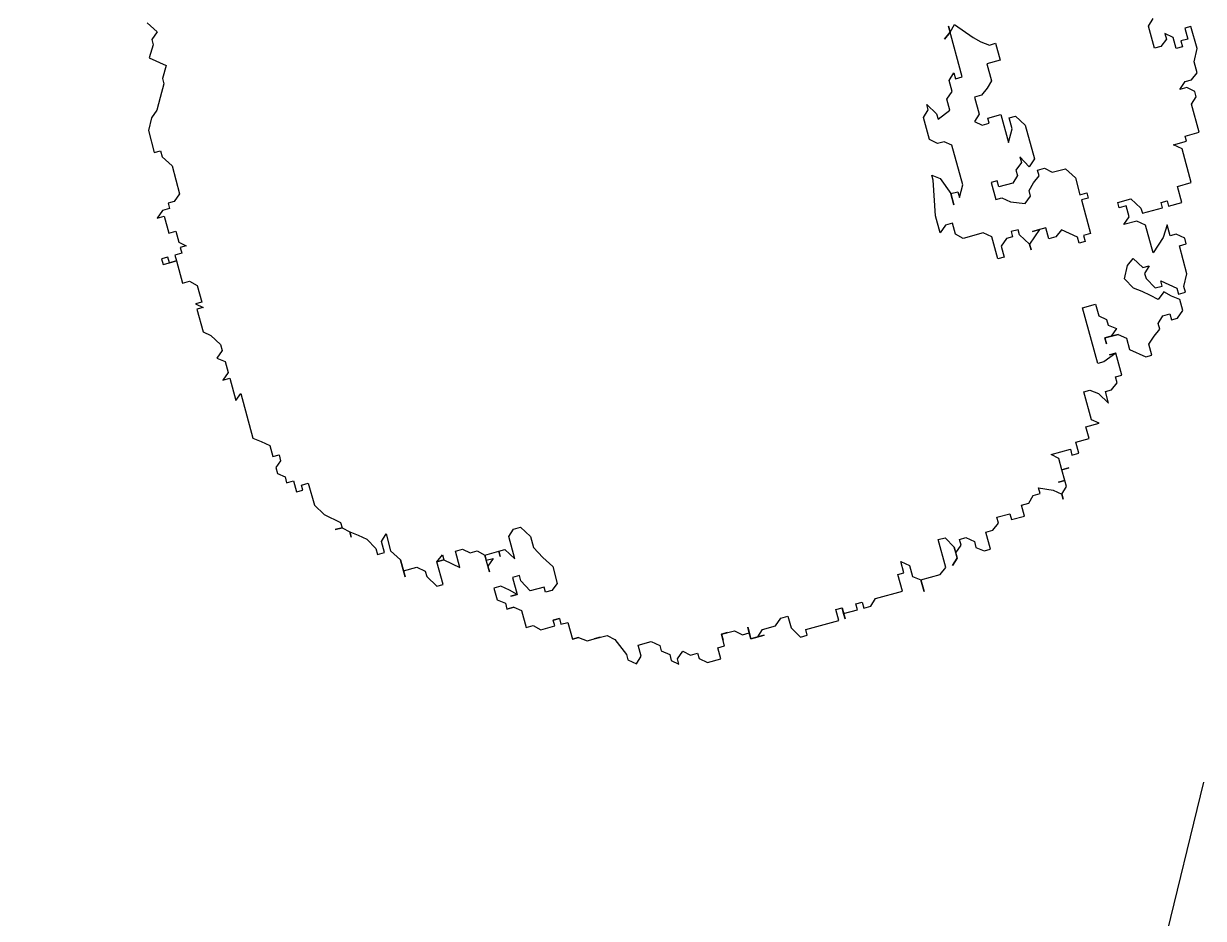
# Model space of a CAD drawing. Extents: x -30 to 1202, y 231 to 898.
# Drawn here: x 126.637 to 130.034, y 367.677 to 370.253 of the extents above; entities that cross this region are included whole.
import ezdxf

# ---------------------------------------------------------------- set-up
doc = ezdxf.new("R2010")
doc.units = 0
doc.header["$LTSCALE"] = 0.04
doc.layers.get('0').update_dxf_attribs({"linetype": 'CONTINUOUS'})
for name, color, linetype in [('0.2', 2, 'CONTINUOUS'), ('CONTORXXNP----00', 255, 'CONTINUOUS'), ('PISO', 1, 'CONTINUOUS')]:
    doc.layers.add(name, color=color, linetype=linetype)
doc.styles.get("Standard").update_dxf_attribs({"font": 'romans.shx'})

# ---------------------------------------------------------------- blocks, each defined once
blk = doc.blocks.new('ARB3')
at = {"color": 0}
for p, q in [((0.0136, 0.4913), (0.0078, 0.4913)), ((0.0078, 0.4913), (0.0078, 0.4852)), ((0.0136, 0.4852), (0.0136, 0.4913)), ((0.0078, 0.4782), (-0.0142, 0.4782)), ((-0.0142, 0.4782), (-0.0142, 0.4713)), ((0.0078, 0.4852), (0.0078, 0.4782)), ((0.0078, 0.4782), (0.0078, 0.4852)), ((0.0078, 0.4852), (0.0136, 0.4852)), ((0.0078, 0.4852), (0.0136, 0.4852)), ((0.0136, 0.4782), (0.0078, 0.4782)), ((0.0136, 0.4713), (0.0136, 0.4782)), ((0.0523, 0.4782), (0.0355, 0.4782)), ((0.0355, 0.4782), (0.0355, 0.4713)), ((0.0581, 0.4782), (0.0523, 0.4852)), ((0.0523, 0.4852), (0.0523, 0.4782)), ((0.0581, 0.4713), (0.0581, 0.4782)), ((-0.1085, 0.4583), (-0.1143, 0.4652)), ((-0.1143, 0.4652), (-0.1143, 0.4583)), ((-0.0924, 0.4652), (-0.0975, 0.4583)), ((-0.0866, 0.4583), (-0.0924, 0.4652)), ((-0.0698, 0.4652), (-0.0807, 0.4583)), ((-0.0646, 0.4713), (-0.0698, 0.4652)), ((-0.042, 0.4713), (-0.0646, 0.4713)), ((-0.0368, 0.4713), (-0.042, 0.4652)), ((-0.042, 0.4652), (-0.042, 0.4713)), ((-0.0368, 0.4652), (-0.0368, 0.4713)), ((-0.02, 0.4652), (-0.0368, 0.4652)), ((-0.0142, 0.4713), (-0.02, 0.4652)), ((0.0194, 0.4713), (0.0136, 0.4713)), ((0.0245, 0.4713), (0.0194, 0.4652)), ((0.0194, 0.4652), (0.0194, 0.4713)), ((0.0355, 0.4713), (0.0245, 0.4713)), ((0.0633, 0.4713), (0.0581, 0.4713)), ((0.0633, 0.4652), (0.0633, 0.4713)), ((0.0691, 0.4583), (0.0633, 0.4652)), ((0.1079, 0.4652), (0.0969, 0.4583)), ((0.1137, 0.4652), (0.1079, 0.4652)), ((0.1356, 0.4713), (0.1137, 0.4713)), ((0.1137, 0.4713), (0.1137, 0.4652)), ((0.1466, 0.4652), (0.1356, 0.4713)), ((0.1524, 0.4583), (0.1466, 0.4652)), ((-0.1143, 0.4583), (-0.1363, 0.4583)), ((-0.1363, 0.4583), (-0.1311, 0.4521)), ((-0.0975, 0.4583), (-0.1085, 0.4583)), ((-0.0807, 0.4583), (-0.0866, 0.4583)), ((0.0969, 0.4583), (0.0691, 0.4583)), ((0.1634, 0.4521), (0.1524, 0.4583)), ((-0.1809, 0.4452), (-0.1867, 0.4383)), ((-0.1757, 0.4521), (-0.1809, 0.4452)), ((-0.1311, 0.4521), (-0.1757, 0.4521)), ((0.175, 0.4452), (0.1634, 0.4521)), ((0.1802, 0.4452), (0.175, 0.4452)), ((0.1912, 0.4383), (0.1802, 0.4452)), ((0.2028, 0.4521), (0.1912, 0.4383)), ((0.2138, 0.4452), (0.2028, 0.4521)), ((0.219, 0.4452), (0.2138, 0.4452)), ((0.2248, 0.4383), (0.219, 0.4452)), ((0.2358, 0.4452), (0.2248, 0.4383)), ((-0.2196, 0.4321), (-0.2254, 0.4321)), ((-0.2254, 0.4321), (-0.2254, 0.4252)), ((-0.2144, 0.4383), (-0.2196, 0.4321)), ((-0.2086, 0.4383), (-0.2144, 0.4383)), ((-0.2035, 0.4321), (-0.2086, 0.4383)), ((-0.1976, 0.4321), (-0.2035, 0.4321)), ((-0.1867, 0.4383), (-0.1976, 0.4383)), ((-0.1976, 0.4383), (-0.1976, 0.4321)), ((-0.2254, 0.4252), (-0.2364, 0.4252)), ((-0.2364, 0.4252), (-0.2364, 0.419)), ((-0.2364, 0.419), (-0.2312, 0.419)), ((-0.2312, 0.419), (-0.2312, 0.4121)), ((-0.2532, 0.4121), (-0.2642, 0.4052)), ((-0.2312, 0.4121), (-0.2532, 0.4121)), ((-0.281, 0.3921), (-0.281, 0.399)), ((-0.281, 0.399), (-0.281, 0.3921)), ((-0.2642, 0.4052), (-0.2758, 0.3921)), ((-0.2868, 0.386), (-0.2919, 0.386)), ((-0.2919, 0.386), (-0.2868, 0.386)), ((-0.2868, 0.386), (-0.2919, 0.3791)), ((-0.281, 0.3921), (-0.2868, 0.386)), ((-0.2758, 0.3921), (-0.281, 0.3921)), ((-0.2919, 0.3791), (-0.2978, 0.3721)), ((-0.3087, 0.366), (-0.3146, 0.366)), ((-0.3146, 0.366), (-0.3146, 0.3591)), ((-0.2978, 0.3721), (-0.3087, 0.366)), ((-0.3146, 0.3529), (-0.3255, 0.346)), ((-0.3146, 0.3591), (-0.3036, 0.3591)), ((-0.2978, 0.3529), (-0.3146, 0.3529)), ((-0.3036, 0.3591), (-0.2978, 0.3529)), ((-0.3255, 0.346), (-0.3423, 0.346)), ((-0.3423, 0.346), (-0.3365, 0.346)), ((-0.3365, 0.346), (-0.3365, 0.3329)), ((-0.3365, 0.3329), (-0.3423, 0.326)), ((-0.3475, 0.326), (-0.3591, 0.3191)), ((-0.3591, 0.3191), (-0.3591, 0.3129)), ((-0.3423, 0.326), (-0.3475, 0.326)), ((-0.3591, 0.3129), (-0.3365, 0.3129)), ((-0.3365, 0.306), (-0.3475, 0.2929)), ((-0.3365, 0.3129), (-0.3365, 0.306)), ((-0.3365, 0.306), (-0.3365, 0.3129)), ((-0.3365, 0.3129), (-0.3313, 0.306)), ((-0.3313, 0.306), (-0.3365, 0.306)), ((-0.3475, 0.2929), (-0.3313, 0.2929)), ((-0.3313, 0.286), (-0.3365, 0.2799)), ((-0.3313, 0.2929), (-0.3313, 0.286)), ((-0.3365, 0.2729), (-0.3423, 0.2668)), ((-0.3365, 0.2799), (-0.3365, 0.2729)), ((-0.3869, 0.2668), (-0.3921, 0.2599)), ((-0.3753, 0.2668), (-0.3869, 0.2668)), ((-0.3753, 0.2599), (-0.3753, 0.2668)), ((-0.3533, 0.2668), (-0.3591, 0.2668)), ((-0.3591, 0.2668), (-0.3423, 0.2668)), ((-0.3475, 0.2599), (-0.3533, 0.2668)), ((-0.3423, 0.2668), (-0.3475, 0.2668)), ((-0.3475, 0.2668), (-0.3475, 0.2599)), ((-0.3423, 0.2668), (-0.3423, 0.2529)), ((-0.3979, 0.2529), (-0.403, 0.2468)), ((-0.3921, 0.2599), (-0.3979, 0.2599)), ((-0.3979, 0.2599), (-0.3979, 0.2529)), ((-0.3979, 0.2529), (-0.3979, 0.2599)), ((-0.3979, 0.2599), (-0.3979, 0.2529)), ((-0.3869, 0.2468), (-0.3869, 0.2529)), ((-0.3869, 0.2529), (-0.3869, 0.2468)), ((-0.3869, 0.2468), (-0.3811, 0.2529)), ((-0.3811, 0.2529), (-0.3753, 0.2599)), ((-0.3423, 0.2529), (-0.3475, 0.2529)), ((-0.3475, 0.2529), (-0.3423, 0.2529)), ((-0.3423, 0.2529), (-0.3423, 0.2468)), ((-0.4198, 0.2399), (-0.4256, 0.2337)), ((-0.403, 0.2468), (-0.4198, 0.2468)), ((-0.4198, 0.2468), (-0.4198, 0.2399)), ((-0.3701, 0.2468), (-0.3869, 0.2468)), ((-0.3869, 0.2337), (-0.3753, 0.2399)), ((-0.3753, 0.2399), (-0.3701, 0.2399)), ((-0.3701, 0.2399), (-0.3701, 0.2468)), ((-0.3423, 0.2468), (-0.3533, 0.2399)), ((-0.3533, 0.2399), (-0.3313, 0.2399)), ((-0.3313, 0.2399), (-0.3255, 0.2337)), ((-0.4256, 0.2337), (-0.4256, 0.2199)), ((-0.3869, 0.2199), (-0.3869, 0.2337)), ((-0.3255, 0.2268), (-0.3365, 0.2199)), ((-0.3255, 0.2337), (-0.3255, 0.2268)), ((-0.4256, 0.2199), (-0.4198, 0.2199)), ((-0.4198, 0.2199), (-0.4198, 0.2137)), ((-0.4198, 0.2137), (-0.4198, 0.2199)), ((-0.4198, 0.2199), (-0.4198, 0.2137)), ((-0.3921, 0.2137), (-0.3921, 0.2199)), ((-0.3921, 0.2199), (-0.3869, 0.2199)), ((-0.3475, 0.2199), (-0.3591, 0.2137)), ((-0.3365, 0.2199), (-0.3475, 0.2199)), ((-0.4256, 0.2068), (-0.4424, 0.2068)), ((-0.4424, 0.2068), (-0.4424, 0.2007)), ((-0.4424, 0.2007), (-0.4424, 0.2068)), ((-0.4424, 0.2068), (-0.4424, 0.2007)), ((-0.4198, 0.2137), (-0.4256, 0.2137)), ((-0.4256, 0.2137), (-0.4256, 0.2068)), ((-0.3869, 0.2068), (-0.3921, 0.2137)), ((-0.3701, 0.2068), (-0.3869, 0.2068)), ((-0.3591, 0.2137), (-0.3701, 0.2068)), ((-0.4424, 0.2007), (-0.4476, 0.1937)), ((-0.4476, 0.1937), (-0.4476, 0.1807)), ((-0.4476, 0.1807), (-0.4476, 0.1868)), ((-0.4476, 0.1868), (-0.4476, 0.1737)), ((-0.4476, 0.1737), (-0.4534, 0.1676)), ((-0.4754, 0.1607), (-0.4812, 0.1537)), ((-0.4702, 0.1607), (-0.4754, 0.1607)), ((-0.4534, 0.1676), (-0.4702, 0.1607)), ((-0.4812, 0.1537), (-0.4754, 0.1476)), ((-0.4754, 0.1476), (-0.4644, 0.1476)), ((-0.4644, 0.1476), (-0.4644, 0.1345)), ((-0.4754, 0.1276), (-0.4812, 0.1207)), ((-0.4702, 0.1276), (-0.4754, 0.1276)), ((-0.4644, 0.1345), (-0.4702, 0.1276)), ((-0.487, 0.1207), (-0.4922, 0.1145)), ((-0.4922, 0.1145), (-0.487, 0.1145)), ((-0.4812, 0.1207), (-0.487, 0.1207)), ((-0.487, 0.1145), (-0.4812, 0.1076)), ((-0.4812, 0.1076), (-0.487, 0.1015)), ((-0.487, 0.0945), (-0.4922, 0.0945)), ((-0.487, 0.1015), (-0.487, 0.0945)), ((-0.498, 0.0745), (-0.487, 0.0745)), ((-0.487, 0.0745), (-0.487, 0.0676)), ((-0.487, 0.0676), (-0.4754, 0.0676)), ((-0.4754, 0.0676), (-0.4812, 0.0676)), ((-0.4812, 0.0676), (-0.4754, 0.0676)), ((-0.4754, 0.0676), (-0.4754, 0.0615)), ((-0.4754, 0.0615), (-0.4754, 0.0676)), ((-0.4754, 0.0676), (-0.4754, 0.0546)), ((-0.4754, 0.0546), (-0.4812, 0.0484)), ((-0.4812, 0.0484), (-0.4812, 0.0415)), ((-0.4754, 0.0415), (-0.487, 0.0415)), ((-0.487, 0.0415), (-0.487, 0.0284)), ((-0.487, 0.0284), (-0.487, 0.0346)), ((-0.487, 0.0346), (-0.4812, 0.0284)), ((-0.4812, 0.0415), (-0.4754, 0.0415)), ((-0.4812, 0.0284), (-0.4812, 0.0153)), ((-0.4812, 0.0153), (-0.4754, 0.0084)), ((-0.487, 0.0015), (-0.498, -0.0047)), ((-0.4754, 0.0015), (-0.487, 0.0015)), ((-0.4754, 0.0084), (-0.4754, 0.0015)), ((-0.4922, -0.0446), (-0.4812, -0.0446)), ((-0.4812, -0.0446), (-0.4812, -0.0508)), ((-0.4812, -0.0508), (-0.4922, -0.0508)), ((-0.4922, -0.0508), (-0.487, -0.0508)), ((-0.487, -0.0508), (-0.487, -0.0646)), ((-0.487, -0.0646), (-0.4812, -0.0646)), ((-0.4812, -0.0646), (-0.4812, -0.0708)), ((-0.4812, -0.0708), (-0.487, -0.0708)), ((-0.487, -0.0708), (-0.487, -0.0777)), ((-0.487, -0.0777), (-0.4812, -0.0839)), ((-0.4812, -0.0839), (-0.4812, -0.1108)), ((-0.4812, -0.1108), (-0.4644, -0.1108)), ((-0.4644, -0.1108), (-0.4644, -0.1169)), ((-0.4702, -0.1238), (-0.4754, -0.1308)), ((-0.4592, -0.1238), (-0.4702, -0.1238)), ((-0.4644, -0.1169), (-0.4534, -0.1169)), ((-0.4534, -0.1169), (-0.4592, -0.1238)), ((-0.4754, -0.1308), (-0.487, -0.1308)), ((-0.487, -0.1308), (-0.4754, -0.1308)), ((-0.4754, -0.1308), (-0.4754, -0.15)), ((-0.4754, -0.15), (-0.4702, -0.1569)), ((-0.4702, -0.1569), (-0.4424, -0.1569)), ((-0.4424, -0.1569), (-0.4424, -0.1638)), ((-0.4644, -0.17), (-0.4702, -0.1638)), ((-0.4702, -0.1638), (-0.4644, -0.17)), ((-0.4424, -0.1638), (-0.4534, -0.17)), ((-0.4534, -0.17), (-0.4644, -0.17)), ((-0.4644, -0.17), (-0.4592, -0.17)), ((-0.4592, -0.17), (-0.4534, -0.1769)), ((-0.4534, -0.1769), (-0.4476, -0.1769)), ((-0.4476, -0.1769), (-0.4476, -0.1831)), ((-0.4592, -0.19), (-0.4644, -0.1969)), ((-0.4534, -0.19), (-0.4592, -0.19)), ((-0.4476, -0.1831), (-0.4534, -0.19)), ((-0.4644, -0.1969), (-0.4644, -0.2031)), ((-0.4644, -0.2031), (-0.4476, -0.2031)), ((-0.4476, -0.2031), (-0.4476, -0.21)), ((-0.4476, -0.21), (-0.4424, -0.2169)), ((-0.4424, -0.2169), (-0.4366, -0.2169)), ((-0.4366, -0.2169), (-0.4366, -0.23)), ((-0.4366, -0.23), (-0.4424, -0.23)), ((-0.4424, -0.23), (-0.4424, -0.243)), ((-0.1531, -0.243), (-0.1589, -0.2361)), ((-0.1589, -0.2361), (-0.1421, -0.2361)), ((-0.1421, -0.2361), (-0.1085, -0.243)), ((-0.4424, -0.243), (-0.4315, -0.243)), ((-0.4315, -0.243), (-0.4315, -0.25)), ((-0.1531, -0.25), (-0.1531, -0.243)), ((-0.1085, -0.243), (-0.1033, -0.243)), ((-0.1033, -0.243), (-0.1085, -0.25)), ((-0.4315, -0.25), (-0.4256, -0.2561)), ((-0.4256, -0.2561), (-0.4256, -0.263)), ((-0.1699, -0.2561), (-0.1641, -0.25)), ((-0.1699, -0.2761), (-0.1699, -0.2561)), ((-0.1641, -0.25), (-0.1531, -0.25)), ((-0.1253, -0.2561), (-0.1363, -0.2561)), ((-0.1363, -0.2561), (-0.1253, -0.2561)), ((-0.1085, -0.25), (-0.1253, -0.2561)), ((-0.1253, -0.2561), (-0.1253, -0.263)), ((-0.0756, -0.2561), (-0.0698, -0.25)), ((-0.0756, -0.263), (-0.0756, -0.2561)), ((-0.0698, -0.25), (-0.0478, -0.25)), ((-0.0478, -0.25), (-0.042, -0.2561)), ((-0.0368, -0.2561), (-0.0478, -0.263)), ((-0.042, -0.2561), (-0.0368, -0.2561)), ((-0.4256, -0.263), (-0.4198, -0.263)), ((-0.4198, -0.263), (-0.4256, -0.2761)), ((-0.1253, -0.263), (-0.1311, -0.263)), ((-0.1311, -0.263), (-0.1201, -0.2692)), ((-0.1201, -0.2692), (-0.0807, -0.2692)), ((-0.0807, -0.2692), (-0.0756, -0.263)), ((-0.0478, -0.263), (-0.053, -0.263)), ((-0.053, -0.263), (-0.0478, -0.2761)), ((-0.4315, -0.283), (-0.4366, -0.283)), ((-0.4366, -0.283), (-0.4315, -0.283)), ((-0.4256, -0.2761), (-0.4315, -0.283)), ((-0.4315, -0.283), (-0.4256, -0.2892)), ((-0.4198, -0.2892), (-0.4198, -0.283)), ((-0.4198, -0.283), (-0.4198, -0.2892)), ((-0.3979, -0.2892), (-0.3921, -0.283)), ((-0.3921, -0.283), (-0.3921, -0.3022)), ((-0.1976, -0.2892), (-0.1976, -0.283)), ((-0.1976, -0.283), (-0.1757, -0.283)), ((-0.1757, -0.283), (-0.1699, -0.2761)), ((-0.0478, -0.2761), (-0.0368, -0.2761)), ((-0.0368, -0.2761), (-0.031, -0.283)), ((-0.031, -0.283), (-0.02, -0.283)), ((-0.02, -0.283), (-0.0142, -0.2892)), ((-0.4256, -0.2892), (-0.4198, -0.2892)), ((-0.4198, -0.2892), (-0.4089, -0.2892)), ((-0.4089, -0.2892), (-0.4089, -0.2961)), ((-0.4089, -0.2961), (-0.4089, -0.2892)), ((-0.4089, -0.2892), (-0.3979, -0.2892)), ((-0.1867, -0.2892), (-0.1976, -0.2892)), ((-0.1809, -0.2961), (-0.1867, -0.2892)), ((-0.0142, -0.2892), (-0.02, -0.2892)), ((-0.02, -0.2892), (-0.02, -0.2961)), ((0.0245, -0.2961), (0.0194, -0.2892)), ((0.0194, -0.2892), (0.0245, -0.2961)), ((-0.3921, -0.3022), (-0.3979, -0.3022)), ((-0.3979, -0.3022), (-0.3979, -0.3092)), ((-0.1809, -0.3022), (-0.1809, -0.2961)), ((-0.1757, -0.3022), (-0.1809, -0.3022)), ((-0.1757, -0.3092), (-0.1757, -0.3022)), ((-0.1421, -0.3022), (-0.1479, -0.3092)), ((-0.1253, -0.2961), (-0.1421, -0.2961)), ((-0.1421, -0.2961), (-0.1421, -0.3022)), ((-0.1311, -0.3161), (-0.1311, -0.3022)), ((-0.1311, -0.3022), (-0.1253, -0.3022)), ((-0.1253, -0.3022), (-0.1253, -0.2961)), ((-0.0646, -0.2961), (-0.0698, -0.3022)), ((-0.0698, -0.3022), (-0.0698, -0.3092)), ((-0.0588, -0.3022), (-0.0646, -0.2961)), ((-0.042, -0.3022), (-0.0588, -0.3022)), ((-0.042, -0.3092), (-0.042, -0.3022)), ((-0.02, -0.2961), (0.0304, -0.2961)), ((0.0304, -0.3022), (0.0136, -0.3161)), ((0.0304, -0.2961), (0.0245, -0.2961)), ((0.0245, -0.2961), (0.0304, -0.3022)), ((-0.3979, -0.3092), (-0.3869, -0.3092)), ((-0.3869, -0.3092), (-0.3869, -0.3222)), ((-0.1918, -0.3161), (-0.1976, -0.3161)), ((-0.1976, -0.3161), (-0.1918, -0.3161)), ((-0.1918, -0.3161), (-0.1809, -0.3092)), ((-0.1809, -0.3292), (-0.1918, -0.3161)), ((-0.1809, -0.3092), (-0.1757, -0.3092)), ((-0.1479, -0.3092), (-0.1531, -0.3222)), ((-0.1253, -0.3222), (-0.1311, -0.3161)), ((-0.0698, -0.3092), (-0.0646, -0.3092)), ((-0.0646, -0.3092), (-0.0646, -0.3222)), ((-0.0368, -0.3161), (-0.042, -0.3092)), ((-0.031, -0.3222), (-0.0368, -0.3161)), ((0.0136, -0.3161), (0.0078, -0.3222)), ((-0.3869, -0.3222), (-0.3753, -0.3222)), ((-0.3753, -0.3222), (-0.3753, -0.3353)), ((-0.1809, -0.3353), (-0.1809, -0.3222)), ((-0.1809, -0.3222), (-0.1809, -0.3292)), ((-0.1809, -0.3292), (-0.1809, -0.3222)), ((-0.1809, -0.3222), (-0.1809, -0.3292)), ((-0.1531, -0.3222), (-0.1479, -0.3292)), ((-0.1201, -0.3222), (-0.1253, -0.3222)), ((-0.1143, -0.3292), (-0.1201, -0.3222)), ((-0.0646, -0.3222), (-0.0924, -0.3222)), ((-0.0924, -0.3222), (-0.0807, -0.3292)), ((-0.0142, -0.3222), (-0.031, -0.3222)), ((-0.0142, -0.3353), (-0.0142, -0.3222)), ((0.0078, -0.3222), (0.0026, -0.3292)), ((-0.3753, -0.3353), (-0.3701, -0.3292)), ((-0.3701, -0.3292), (-0.3423, -0.3292)), ((-0.3423, -0.3353), (-0.3475, -0.3422)), ((-0.3423, -0.3292), (-0.3423, -0.3353)), ((-0.1918, -0.3422), (-0.1918, -0.3353)), ((-0.1918, -0.3353), (-0.1809, -0.3353)), ((-0.1479, -0.3292), (-0.1421, -0.3292)), ((-0.1421, -0.3292), (-0.1363, -0.3353)), ((-0.1363, -0.3353), (-0.1311, -0.3422)), ((-0.1201, -0.3353), (-0.1085, -0.3292)), ((-0.1143, -0.3422), (-0.1201, -0.3353)), ((-0.1085, -0.3292), (-0.1143, -0.3292)), ((-0.0807, -0.3292), (-0.0698, -0.3292)), ((-0.0698, -0.3353), (-0.0807, -0.3422)), ((-0.0698, -0.3292), (-0.0698, -0.3353)), ((0.0026, -0.3353), (-0.0142, -0.3353)), ((0.0026, -0.3292), (0.0026, -0.3353)), ((-0.3475, -0.3422), (-0.3591, -0.3492)), ((-0.3591, -0.3492), (-0.3475, -0.3492)), ((-0.3475, -0.3492), (-0.3475, -0.3553)), ((-0.3197, -0.3553), (-0.3197, -0.3492)), ((-0.3197, -0.3492), (-0.2642, -0.3492)), ((-0.2642, -0.3492), (-0.2642, -0.3622)), ((-0.1976, -0.3622), (-0.1867, -0.3492)), ((-0.1867, -0.3492), (-0.1918, -0.3422)), ((-0.1311, -0.3422), (-0.1253, -0.3422)), ((-0.1253, -0.3492), (-0.1311, -0.3553)), ((-0.1253, -0.3422), (-0.1253, -0.3492)), ((-0.0807, -0.3422), (-0.1143, -0.3422)), ((-0.3475, -0.3553), (-0.3423, -0.3622)), ((-0.3423, -0.3622), (-0.3365, -0.3622)), ((-0.3365, -0.3622), (-0.3365, -0.3684)), ((-0.3146, -0.3684), (-0.3197, -0.3553)), ((-0.3146, -0.3684), (-0.3146, -0.3622)), ((-0.3146, -0.3622), (-0.3146, -0.3684)), ((-0.2978, -0.3622), (-0.3036, -0.3622)), ((-0.3036, -0.3622), (-0.2978, -0.3622)), ((-0.2978, -0.3684), (-0.2978, -0.3622)), ((-0.2978, -0.3622), (-0.2978, -0.3753)), ((-0.2758, -0.3622), (-0.281, -0.3684)), ((-0.2642, -0.3622), (-0.2758, -0.3622)), ((-0.2035, -0.3684), (-0.2035, -0.3622)), ((-0.2035, -0.3622), (-0.1976, -0.3622)), ((-0.1311, -0.3553), (-0.1311, -0.3684)), ((-0.3365, -0.3684), (-0.3146, -0.3684)), ((-0.2919, -0.3753), (-0.2978, -0.3684)), ((-0.2868, -0.3684), (-0.2919, -0.3753)), ((-0.281, -0.3684), (-0.2868, -0.3684)), ((-0.1976, -0.3684), (-0.2035, -0.3684)), ((-0.1976, -0.3753), (-0.1976, -0.3684)), ((-0.1311, -0.3684), (-0.1421, -0.3753)), ((-0.3146, -0.3822), (-0.3255, -0.3953)), ((-0.3036, -0.3822), (-0.3146, -0.3822)), ((-0.2978, -0.3753), (-0.3036, -0.3822)), ((-0.1641, -0.3753), (-0.1976, -0.3753)), ((-0.1641, -0.3822), (-0.1641, -0.3753)), ((-0.1589, -0.3822), (-0.1641, -0.3822)), ((-0.1421, -0.3753), (-0.1589, -0.3753)), ((-0.1589, -0.3753), (-0.1589, -0.3822)), ((-0.3255, -0.3953), (-0.3255, -0.4014)), ((-0.259, -0.4014), (-0.248, -0.3953)), ((-0.248, -0.3953), (-0.2364, -0.4014)), ((-0.3255, -0.4014), (-0.3146, -0.4014)), ((-0.3146, -0.4014), (-0.3087, -0.4084)), ((-0.2642, -0.4084), (-0.259, -0.4014)), ((-0.2364, -0.4014), (-0.2312, -0.4084)), ((-0.3087, -0.4084), (-0.3036, -0.4153)), ((-0.3036, -0.4153), (-0.2978, -0.4153)), ((-0.2978, -0.4153), (-0.2919, -0.4214)), ((-0.2758, -0.4214), (-0.27, -0.4153)), ((-0.27, -0.4153), (-0.2642, -0.4084)), ((-0.2532, -0.4153), (-0.2642, -0.4214)), ((-0.248, -0.4153), (-0.2532, -0.4153)), ((-0.2422, -0.4214), (-0.248, -0.4153)), ((-0.2312, -0.4084), (-0.2422, -0.4153)), ((-0.2422, -0.4153), (-0.2422, -0.4214)), ((-0.1976, -0.4214), (-0.1976, -0.4084)), ((-0.1976, -0.4084), (-0.1918, -0.4153)), ((-0.1918, -0.4153), (-0.1809, -0.4153)), ((-0.1809, -0.4153), (-0.1809, -0.4084)), ((-0.1809, -0.4084), (-0.1757, -0.4084)), ((-0.1757, -0.4084), (-0.1757, -0.4214)), ((-0.2919, -0.4284), (-0.2978, -0.4284)), ((-0.2978, -0.4284), (-0.2978, -0.4345)), ((-0.2919, -0.4214), (-0.2919, -0.4284)), ((-0.27, -0.4284), (-0.2758, -0.4214)), ((-0.2758, -0.4345), (-0.27, -0.4284)), ((-0.259, -0.4284), (-0.27, -0.4414)), ((-0.2642, -0.4214), (-0.2642, -0.4284)), ((-0.2642, -0.4284), (-0.259, -0.4284)), ((-0.2196, -0.4414), (-0.2312, -0.4284)), ((-0.2312, -0.4284), (-0.2035, -0.4284)), ((-0.2035, -0.4284), (-0.1976, -0.4214)), ((-0.1867, -0.4284), (-0.1918, -0.4284)), ((-0.1918, -0.4284), (-0.1918, -0.4484)), ((-0.1757, -0.4214), (-0.1867, -0.4284)), ((-0.2978, -0.4345), (-0.2919, -0.4414)), ((-0.2919, -0.4414), (-0.281, -0.4414)), ((-0.281, -0.4414), (-0.2758, -0.4345)), ((-0.27, -0.4414), (-0.2758, -0.4414)), ((-0.2758, -0.4414), (-0.2758, -0.4484)), ((-0.2086, -0.4484), (-0.2196, -0.4414)), ((-0.2758, -0.4484), (-0.27, -0.4484)), ((-0.27, -0.4484), (-0.259, -0.4545)), ((-0.2196, -0.4545), (-0.2196, -0.4484)), ((-0.2196, -0.4484), (-0.2086, -0.4484)), ((-0.1918, -0.4484), (-0.1867, -0.4484)), ((-0.1867, -0.4484), (-0.1867, -0.4545)), ((-0.259, -0.4545), (-0.2312, -0.4545)), ((-0.2312, -0.4545), (-0.2312, -0.4614)), ((-0.2312, -0.4614), (-0.2254, -0.4614)), ((-0.2254, -0.4614), (-0.2196, -0.4545)), ((-0.1867, -0.4545), (-0.1918, -0.4545)), ((-0.1918, -0.4545), (-0.1918, -0.4676)), ((-0.1918, -0.4676), (-0.1757, -0.4676)), ((-0.1757, -0.4676), (-0.1757, -0.4814)), ((-0.1421, -0.4814), (-0.1363, -0.4745)), ((-0.1363, -0.4745), (-0.1363, -0.4876)), ((-0.1757, -0.4814), (-0.1421, -0.4814)), ((-0.042, -0.4876), (-0.042, -0.4814)), ((-0.042, -0.4814), (-0.02, -0.4814)), ((-0.02, -0.4814), (-0.0142, -0.4876)), ((-0.1363, -0.4876), (-0.1311, -0.4876)), ((-0.1311, -0.4876), (-0.1311, -0.5014)), ((-0.0866, -0.5014), (-0.0866, -0.4945)), ((-0.0866, -0.4945), (-0.0807, -0.5014)), ((-0.0368, -0.4945), (-0.042, -0.4876)), ((-0.0368, -0.5014), (-0.031, -0.4945)), ((-0.031, -0.4945), (-0.0368, -0.4945)), ((-0.1311, -0.5014), (-0.1033, -0.5014)), ((-0.1033, -0.5014), (-0.0975, -0.5076)), ((-0.0975, -0.5076), (-0.0924, -0.5076)), ((-0.0924, -0.5076), (-0.0866, -0.5014)), ((-0.0807, -0.5014), (-0.0807, -0.5076)), ((-0.0807, -0.5076), (-0.0756, -0.5145)), ((-0.0478, -0.5076), (-0.0478, -0.5014)), ((-0.0478, -0.5014), (-0.0368, -0.5014)), ((-0.042, -0.5076), (-0.0478, -0.5076)), ((-0.042, -0.5145), (-0.042, -0.5076)), ((-0.0756, -0.5145), (-0.0646, -0.5145)), ((-0.0646, -0.5145), (-0.053, -0.5206)), ((-0.053, -0.5206), (-0.031, -0.5206)), ((-0.031, -0.5145), (-0.042, -0.5145)), ((-0.031, -0.5206), (-0.031, -0.5145))]:
    blk.add_line(p, q, dxfattribs=at)
for p, q in [((-0.4922, 0.0945), (-0.498, 0.0876)), ((-0.498, 0.0876), (-0.498, 0.0745)), ((-0.498, -0.0047), (-0.498, -0.0116)), ((-0.498, -0.0116), (-0.4922, -0.0116)), ((-0.4922, -0.0116), (-0.4922, -0.0446))]:
    blk.add_line(p, q)
at = {"layer": 'CONTORXXNP----00'}
for p, q in [((-0.0142, 0.4782), (-0.0142, 0.4713)), ((0.0078, 0.4782), (-0.0142, 0.4782)), ((0.0136, 0.4782), (0.0078, 0.4782)), ((0.0136, 0.4713), (0.0136, 0.4782)), ((0.0355, 0.4782), (0.0355, 0.4713)), ((0.0523, 0.4782), (0.0355, 0.4782)), ((0.0523, 0.4852), (0.0523, 0.4782)), ((0.0581, 0.4782), (0.0523, 0.4852)), ((0.0581, 0.4713), (0.0581, 0.4782)), ((-0.1143, 0.4652), (-0.1143, 0.4583)), ((-0.1085, 0.4583), (-0.1143, 0.4652)), ((-0.0924, 0.4652), (-0.0975, 0.4583)), ((-0.0866, 0.4583), (-0.0924, 0.4652)), ((-0.0698, 0.4652), (-0.0807, 0.4583)), ((-0.0646, 0.4713), (-0.0698, 0.4652)), ((-0.042, 0.4713), (-0.0646, 0.4713)), ((-0.042, 0.4652), (-0.042, 0.4713)), ((-0.0368, 0.4713), (-0.042, 0.4652)), ((-0.0368, 0.4652), (-0.0368, 0.4713)), ((-0.02, 0.4652), (-0.0368, 0.4652)), ((-0.0142, 0.4713), (-0.02, 0.4652)), ((0.0194, 0.4713), (0.0136, 0.4713)), ((0.0194, 0.4652), (0.0194, 0.4713)), ((0.0245, 0.4713), (0.0194, 0.4652)), ((0.0355, 0.4713), (0.0245, 0.4713)), ((0.0633, 0.4713), (0.0581, 0.4713)), ((0.0633, 0.4652), (0.0633, 0.4713)), ((0.0691, 0.4583), (0.0633, 0.4652)), ((0.1079, 0.4652), (0.0969, 0.4583)), ((0.1137, 0.4652), (0.1079, 0.4652)), ((0.1137, 0.4713), (0.1137, 0.4652)), ((0.1356, 0.4713), (0.1137, 0.4713)), ((0.1466, 0.4652), (0.1356, 0.4713)), ((0.1524, 0.4583), (0.1466, 0.4652)), ((-0.1363, 0.4583), (-0.1311, 0.4521)), ((-0.1143, 0.4583), (-0.1363, 0.4583)), ((-0.0975, 0.4583), (-0.1085, 0.4583)), ((-0.0807, 0.4583), (-0.0866, 0.4583)), ((0.0969, 0.4583), (0.0691, 0.4583)), ((0.1634, 0.4521), (0.1524, 0.4583)), ((-0.1809, 0.4452), (-0.1867, 0.4383)), ((-0.1757, 0.4521), (-0.1809, 0.4452)), ((-0.1311, 0.4521), (-0.1757, 0.4521)), ((0.175, 0.4452), (0.1634, 0.4521)), ((0.1802, 0.4452), (0.175, 0.4452)), ((0.1912, 0.4383), (0.1802, 0.4452)), ((0.2028, 0.4521), (0.1912, 0.4383)), ((0.2138, 0.4452), (0.2028, 0.4521)), ((0.219, 0.4452), (0.2138, 0.4452)), ((0.2248, 0.4383), (0.219, 0.4452)), ((0.2358, 0.4452), (0.2248, 0.4383)), ((-0.2254, 0.4321), (-0.2254, 0.4252)), ((-0.2196, 0.4321), (-0.2254, 0.4321)), ((-0.2144, 0.4383), (-0.2196, 0.4321)), ((-0.2086, 0.4383), (-0.2144, 0.4383)), ((-0.2035, 0.4321), (-0.2086, 0.4383)), ((-0.1976, 0.4321), (-0.2035, 0.4321)), ((-0.1976, 0.4383), (-0.1976, 0.4321)), ((-0.1867, 0.4383), (-0.1976, 0.4383)), ((-0.2364, 0.4252), (-0.2364, 0.419)), ((-0.2254, 0.4252), (-0.2364, 0.4252)), ((-0.2364, 0.419), (-0.2312, 0.419)), ((-0.2312, 0.419), (-0.2312, 0.4121)), ((-0.2532, 0.4121), (-0.2642, 0.4052)), ((-0.2312, 0.4121), (-0.2532, 0.4121)), ((-0.2642, 0.4052), (-0.2758, 0.3921)), ((-0.2868, 0.386), (-0.2919, 0.3791)), ((-0.281, 0.3921), (-0.2868, 0.386)), ((-0.2758, 0.3921), (-0.281, 0.3921)), ((-0.2919, 0.3791), (-0.2978, 0.3721)), ((-0.3146, 0.366), (-0.3146, 0.3591)), ((-0.3087, 0.366), (-0.3146, 0.366)), ((-0.2978, 0.3721), (-0.3087, 0.366)), ((-0.3146, 0.3529), (-0.3255, 0.346)), ((-0.3146, 0.3591), (-0.3036, 0.3591)), ((-0.2978, 0.3529), (-0.3146, 0.3529)), ((-0.3036, 0.3591), (-0.2978, 0.3529)), ((-0.3365, 0.346), (-0.3255, 0.346)), ((-0.3365, 0.346), (-0.3365, 0.3329)), ((-0.3365, 0.3329), (-0.3423, 0.326)), ((-0.3475, 0.326), (-0.3591, 0.3191)), ((-0.3591, 0.3191), (-0.3591, 0.3129)), ((-0.3423, 0.326), (-0.3475, 0.326)), ((-0.3591, 0.3129), (-0.3365, 0.3129)), ((-0.3365, 0.306), (-0.3475, 0.2929)), ((-0.3365, 0.306), (-0.3365, 0.3129)), ((-0.3365, 0.3129), (-0.3365, 0.306)), ((-0.3475, 0.2929), (-0.3313, 0.2929)), ((-0.3313, 0.286), (-0.3365, 0.2799)), ((-0.3313, 0.2929), (-0.3313, 0.286)), ((-0.3365, 0.2729), (-0.3423, 0.2668)), ((-0.3365, 0.2799), (-0.3365, 0.2729)), ((-0.3869, 0.2668), (-0.3921, 0.2599)), ((-0.3753, 0.2668), (-0.3869, 0.2668)), ((-0.3753, 0.2599), (-0.3753, 0.2668)), ((-0.3423, 0.2668), (-0.3423, 0.2529)), ((-0.3979, 0.2529), (-0.403, 0.2468)), ((-0.3979, 0.2599), (-0.3979, 0.2529)), ((-0.3979, 0.2529), (-0.3979, 0.2599)), ((-0.3979, 0.2599), (-0.3979, 0.2529)), ((-0.3921, 0.2599), (-0.3979, 0.2599)), ((-0.3869, 0.2468), (-0.3811, 0.2529)), ((-0.3811, 0.2529), (-0.3753, 0.2599)), ((-0.3423, 0.2529), (-0.3423, 0.2468)), ((-0.4198, 0.2399), (-0.4256, 0.2337)), ((-0.4198, 0.2468), (-0.4198, 0.2399)), ((-0.403, 0.2468), (-0.4198, 0.2468)), ((-0.3701, 0.2468), (-0.3869, 0.2468)), ((-0.3869, 0.2337), (-0.3753, 0.2399)), ((-0.3753, 0.2399), (-0.3701, 0.2399)), ((-0.3701, 0.2399), (-0.3701, 0.2468)), ((-0.3423, 0.2468), (-0.3533, 0.2399)), ((-0.3533, 0.2399), (-0.3313, 0.2399)), ((-0.3313, 0.2399), (-0.3255, 0.2337)), ((-0.4256, 0.2337), (-0.4256, 0.2199)), ((-0.3869, 0.2199), (-0.3869, 0.2337)), ((-0.3255, 0.2268), (-0.3365, 0.2199)), ((-0.3255, 0.2337), (-0.3255, 0.2268)), ((-0.4256, 0.2199), (-0.4198, 0.2199)), ((-0.4198, 0.2199), (-0.4198, 0.2137)), ((-0.4198, 0.2137), (-0.4198, 0.2199)), ((-0.4198, 0.2199), (-0.4198, 0.2137)), ((-0.3921, 0.2199), (-0.3869, 0.2199)), ((-0.3921, 0.2137), (-0.3921, 0.2199)), ((-0.3475, 0.2199), (-0.3591, 0.2137)), ((-0.3365, 0.2199), (-0.3475, 0.2199)), ((-0.4424, 0.2068), (-0.4424, 0.2007)), ((-0.4424, 0.2007), (-0.4424, 0.2068)), ((-0.4424, 0.2068), (-0.4424, 0.2007)), ((-0.4256, 0.2068), (-0.4424, 0.2068)), ((-0.4256, 0.2137), (-0.4256, 0.2068)), ((-0.4198, 0.2137), (-0.4256, 0.2137)), ((-0.3869, 0.2068), (-0.3921, 0.2137)), ((-0.3701, 0.2068), (-0.3869, 0.2068)), ((-0.3591, 0.2137), (-0.3701, 0.2068)), ((-0.4424, 0.2007), (-0.4476, 0.1937)), ((-0.4476, 0.1937), (-0.4476, 0.1807)), ((-0.4476, 0.1868), (-0.4476, 0.1737)), ((-0.4476, 0.1807), (-0.4476, 0.1868)), ((-0.4476, 0.1737), (-0.4534, 0.1676)), ((-0.4754, 0.1607), (-0.4812, 0.1537)), ((-0.4702, 0.1607), (-0.4754, 0.1607)), ((-0.4534, 0.1676), (-0.4702, 0.1607)), ((-0.4812, 0.1537), (-0.4754, 0.1476)), ((-0.4754, 0.1476), (-0.4644, 0.1476)), ((-0.4644, 0.1476), (-0.4644, 0.1345)), ((-0.4754, 0.1276), (-0.4812, 0.1207)), ((-0.4702, 0.1276), (-0.4754, 0.1276)), ((-0.4644, 0.1345), (-0.4702, 0.1276)), ((-0.487, 0.1207), (-0.4922, 0.1145)), ((-0.4922, 0.1145), (-0.487, 0.1145)), ((-0.4812, 0.1207), (-0.487, 0.1207)), ((-0.487, 0.1145), (-0.4812, 0.1076)), ((-0.4812, 0.1076), (-0.487, 0.1015)), ((-0.4922, 0.0945), (-0.498, 0.0876)), ((-0.487, 0.0945), (-0.4922, 0.0945)), ((-0.487, 0.1015), (-0.487, 0.0945)), ((-0.498, 0.0876), (-0.498, 0.0745)), ((-0.498, 0.0745), (-0.487, 0.0745)), ((-0.487, 0.0745), (-0.487, 0.0676)), ((-0.487, 0.0676), (-0.4754, 0.0676)), ((-0.4812, 0.0676), (-0.4754, 0.0676)), ((-0.4754, 0.0676), (-0.4812, 0.0676)), ((-0.4754, 0.0676), (-0.4754, 0.0546)), ((-0.4754, 0.0615), (-0.4754, 0.0676)), ((-0.4754, 0.0676), (-0.4754, 0.0615)), ((-0.4754, 0.0546), (-0.4812, 0.0484)), ((-0.4812, 0.0484), (-0.4812, 0.0415)), ((-0.487, 0.0415), (-0.4812, 0.0415)), ((-0.487, 0.0346), (-0.487, 0.0415)), ((-0.487, 0.0346), (-0.4812, 0.0284)), ((-0.4812, 0.0284), (-0.4812, 0.0153)), ((-0.4812, 0.0153), (-0.4754, 0.0084)), ((-0.487, 0.0015), (-0.498, -0.0047)), ((-0.4754, 0.0015), (-0.487, 0.0015)), ((-0.4754, 0.0084), (-0.4754, 0.0015)), ((-0.498, -0.0047), (-0.498, -0.0116)), ((-0.498, -0.0116), (-0.4922, -0.0116)), ((-0.4922, -0.0116), (-0.4922, -0.0446)), ((-0.4922, -0.0446), (-0.4812, -0.0446)), ((-0.4812, -0.0446), (-0.4812, -0.0508)), ((-0.487, -0.0508), (-0.4812, -0.0508)), ((-0.487, -0.0508), (-0.487, -0.0646)), ((-0.487, -0.0646), (-0.4812, -0.0646)), ((-0.4812, -0.0646), (-0.4812, -0.0708)), ((-0.487, -0.0708), (-0.487, -0.0777)), ((-0.4812, -0.0708), (-0.487, -0.0708)), ((-0.487, -0.0777), (-0.4812, -0.0839)), ((-0.4812, -0.0839), (-0.4812, -0.1108)), ((-0.4812, -0.1108), (-0.4644, -0.1108)), ((-0.4644, -0.1108), (-0.4644, -0.1169)), ((-0.4702, -0.1238), (-0.4754, -0.1308)), ((-0.4592, -0.1238), (-0.4702, -0.1238)), ((-0.4644, -0.1169), (-0.4534, -0.1169)), ((-0.4534, -0.1169), (-0.4592, -0.1238)), ((-0.4754, -0.1308), (-0.4754, -0.15)), ((-0.4754, -0.15), (-0.4702, -0.1569)), ((-0.4702, -0.1569), (-0.4424, -0.1569)), ((-0.4424, -0.1569), (-0.4424, -0.1638)), ((-0.4424, -0.1638), (-0.4534, -0.17)), ((-0.4592, -0.17), (-0.4534, -0.17)), ((-0.4592, -0.17), (-0.4534, -0.1769)), ((-0.4534, -0.1769), (-0.4476, -0.1769)), ((-0.4476, -0.1769), (-0.4476, -0.1831)), ((-0.4592, -0.19), (-0.4644, -0.1969)), ((-0.4534, -0.19), (-0.4592, -0.19)), ((-0.4476, -0.1831), (-0.4534, -0.19)), ((-0.4644, -0.1969), (-0.4644, -0.2031)), ((-0.4644, -0.2031), (-0.4476, -0.2031)), ((-0.4476, -0.2031), (-0.4476, -0.21)), ((-0.4476, -0.21), (-0.4424, -0.2169)), ((-0.4424, -0.2169), (-0.4366, -0.2169)), ((-0.4366, -0.2169), (-0.4366, -0.23)), ((-0.4424, -0.23), (-0.4424, -0.243)), ((-0.4366, -0.23), (-0.4424, -0.23)), ((-0.4424, -0.243), (-0.4315, -0.243)), ((-0.4315, -0.243), (-0.4315, -0.25)), ((-0.4315, -0.25), (-0.4256, -0.2561)), ((-0.4256, -0.2561), (-0.4256, -0.263)), ((-0.4198, -0.263), (-0.4256, -0.2761)), ((-0.4256, -0.263), (-0.4198, -0.263)), ((-0.4256, -0.2761), (-0.4315, -0.283)), ((-0.4315, -0.283), (-0.4256, -0.2892)), ((-0.3979, -0.2892), (-0.3921, -0.283)), ((-0.3921, -0.283), (-0.3921, -0.3022)), ((-0.4256, -0.2892), (-0.4198, -0.2892)), ((-0.4198, -0.2892), (-0.4089, -0.2892)), ((-0.4089, -0.2892), (-0.3979, -0.2892)), ((-0.3979, -0.3022), (-0.3979, -0.3092)), ((-0.3921, -0.3022), (-0.3979, -0.3022)), ((-0.3979, -0.3092), (-0.3869, -0.3092)), ((-0.3869, -0.3092), (-0.3869, -0.3222)), ((-0.3869, -0.3222), (-0.3753, -0.3222)), ((-0.3753, -0.3222), (-0.3753, -0.3353)), ((-0.3753, -0.3353), (-0.3701, -0.3292)), ((-0.3701, -0.3292), (-0.3423, -0.3292)), ((-0.3423, -0.3353), (-0.3475, -0.3422)), ((-0.3423, -0.3292), (-0.3423, -0.3353)), ((-0.3475, -0.3422), (-0.3591, -0.3492)), ((-0.3591, -0.3492), (-0.3475, -0.3492)), ((-0.3475, -0.3492), (-0.3475, -0.3553)), ((-0.3197, -0.3492), (-0.2642, -0.3492)), ((-0.3197, -0.3553), (-0.3197, -0.3492)), ((-0.2642, -0.3492), (-0.2642, -0.3622)), ((-0.3475, -0.3553), (-0.3423, -0.3622)), ((-0.3423, -0.3622), (-0.3365, -0.3622)), ((-0.3365, -0.3622), (-0.3365, -0.3684)), ((-0.3146, -0.3684), (-0.3197, -0.3553)), ((-0.2758, -0.3622), (-0.281, -0.3684)), ((-0.2642, -0.3622), (-0.2758, -0.3622)), ((-0.3365, -0.3684), (-0.3146, -0.3684)), ((-0.2978, -0.3753), (-0.2978, -0.3684)), ((-0.2919, -0.3753), (-0.2978, -0.3684)), ((-0.2868, -0.3684), (-0.2919, -0.3753)), ((-0.281, -0.3684), (-0.2868, -0.3684)), ((-0.3146, -0.3822), (-0.3255, -0.3953)), ((-0.3036, -0.3822), (-0.3146, -0.3822)), ((-0.2978, -0.3753), (-0.3036, -0.3822)), ((-0.3255, -0.3953), (-0.3255, -0.4014)), ((-0.259, -0.4014), (-0.248, -0.3953)), ((-0.248, -0.3953), (-0.2364, -0.4014)), ((-0.3255, -0.4014), (-0.3146, -0.4014)), ((-0.3146, -0.4014), (-0.3087, -0.4084)), ((-0.2642, -0.4084), (-0.259, -0.4014)), ((-0.2364, -0.4014), (-0.2312, -0.4084)), ((-0.3087, -0.4084), (-0.3036, -0.4153)), ((-0.3036, -0.4153), (-0.2978, -0.4153)), ((-0.2978, -0.4153), (-0.2919, -0.4214)), ((-0.2758, -0.4214), (-0.27, -0.4153)), ((-0.27, -0.4153), (-0.2642, -0.4084)), ((-0.2532, -0.4153), (-0.2642, -0.4214)), ((-0.248, -0.4153), (-0.2532, -0.4153)), ((-0.2422, -0.4214), (-0.248, -0.4153)), ((-0.2312, -0.4084), (-0.2422, -0.4153)), ((-0.2422, -0.4153), (-0.2422, -0.4214)), ((-0.1976, -0.4084), (-0.1918, -0.4153)), ((-0.1976, -0.4214), (-0.1976, -0.4084)), ((-0.1918, -0.4153), (-0.1809, -0.4153)), ((-0.1809, -0.4084), (-0.1757, -0.4084)), ((-0.1809, -0.4153), (-0.1809, -0.4084)), ((-0.1757, -0.4084), (-0.1757, -0.4214)), ((-0.2978, -0.4284), (-0.2978, -0.4345)), ((-0.2919, -0.4284), (-0.2978, -0.4284)), ((-0.2919, -0.4214), (-0.2919, -0.4284)), ((-0.27, -0.4284), (-0.2758, -0.4214)), ((-0.2758, -0.4345), (-0.27, -0.4284)), ((-0.259, -0.4284), (-0.27, -0.4414)), ((-0.2642, -0.4214), (-0.2642, -0.4284)), ((-0.2642, -0.4284), (-0.259, -0.4284)), ((-0.2312, -0.4284), (-0.2035, -0.4284)), ((-0.2196, -0.4414), (-0.2312, -0.4284)), ((-0.2035, -0.4284), (-0.1976, -0.4214)), ((-0.1918, -0.4284), (-0.1918, -0.4484)), ((-0.1867, -0.4284), (-0.1918, -0.4284)), ((-0.1757, -0.4214), (-0.1867, -0.4284)), ((-0.2978, -0.4345), (-0.2919, -0.4414)), ((-0.2919, -0.4414), (-0.281, -0.4414)), ((-0.281, -0.4414), (-0.2758, -0.4345)), ((-0.2758, -0.4414), (-0.2758, -0.4484)), ((-0.27, -0.4414), (-0.2758, -0.4414)), ((-0.2086, -0.4484), (-0.2196, -0.4414)), ((-0.2758, -0.4484), (-0.27, -0.4484)), ((-0.27, -0.4484), (-0.259, -0.4545)), ((-0.2196, -0.4484), (-0.2086, -0.4484)), ((-0.2196, -0.4545), (-0.2196, -0.4484)), ((-0.1918, -0.4484), (-0.1867, -0.4484)), ((-0.1867, -0.4484), (-0.1867, -0.4545)), ((-0.259, -0.4545), (-0.2312, -0.4545)), ((-0.2312, -0.4545), (-0.2312, -0.4614)), ((-0.2312, -0.4614), (-0.2254, -0.4614)), ((-0.2254, -0.4614), (-0.2196, -0.4545)), ((-0.1918, -0.4545), (-0.1918, -0.4676)), ((-0.1867, -0.4545), (-0.1918, -0.4545)), ((-0.1918, -0.4676), (-0.1757, -0.4676)), ((-0.1757, -0.4676), (-0.1757, -0.4814)), ((-0.1421, -0.4814), (-0.1363, -0.4745)), ((-0.1363, -0.4745), (-0.1363, -0.4876)), ((-0.1757, -0.4814), (-0.1421, -0.4814)), ((-0.042, -0.4814), (-0.02, -0.4814)), ((-0.042, -0.4876), (-0.042, -0.4814)), ((-0.02, -0.4814), (-0.0142, -0.4876)), ((-0.1363, -0.4876), (-0.1311, -0.4876)), ((-0.1311, -0.4876), (-0.1311, -0.5014)), ((-0.0866, -0.4945), (-0.0807, -0.5014)), ((-0.0866, -0.5014), (-0.0866, -0.4945)), ((-0.0368, -0.4945), (-0.042, -0.4876)), ((-0.031, -0.4945), (-0.0368, -0.4945)), ((-0.0368, -0.5014), (-0.031, -0.4945)), ((-0.1311, -0.5014), (-0.1033, -0.5014)), ((-0.1033, -0.5014), (-0.0975, -0.5076)), ((-0.0975, -0.5076), (-0.0924, -0.5076)), ((-0.0924, -0.5076), (-0.0866, -0.5014)), ((-0.0807, -0.5014), (-0.0807, -0.5076)), ((-0.0807, -0.5076), (-0.0756, -0.5145)), ((-0.0478, -0.5014), (-0.0368, -0.5014)), ((-0.0478, -0.5076), (-0.0478, -0.5014)), ((-0.042, -0.5076), (-0.0478, -0.5076)), ((-0.042, -0.5145), (-0.042, -0.5076)), ((-0.0756, -0.5145), (-0.0646, -0.5145)), ((-0.0646, -0.5145), (-0.053, -0.5206)), ((-0.053, -0.5206), (-0.031, -0.5206)), ((-0.031, -0.5145), (-0.042, -0.5145)), ((-0.031, -0.5206), (-0.031, -0.5145))]:
    blk.add_line(p, q, dxfattribs=at)
at = {"flags": 11}
blk.add_attdef('CENTROIDE', (-0.1114, -0.0329), '', height=0.0504, dxfattribs=at)

msp = doc.modelspace()

# ---------------------------------------------------------------- linework, layer by layer
at = {"layer": '0.2'}
msp.add_line((130.0344, 368.0695), (129.2503, 364.8392), dxfattribs=at)
at = {"layer": 'PISO'}
for radius, start in [(13.5747, 210.04121), (14.5747, 208.00146)]:
    msp.add_arc((130.6937, 377.987), radius, start, 262.17514, dxfattribs=at)

# ---------------------------------------------------------------- block references
at = {"layer": 'PISO', "xscale": 3, "yscale": 3, "zscale": 3, "rotation": 105.2432589393122}
msp.add_blockref('ARB3', (128.4673, 369.9243), dxfattribs=at)

doc.saveas('drawing.dxf')
